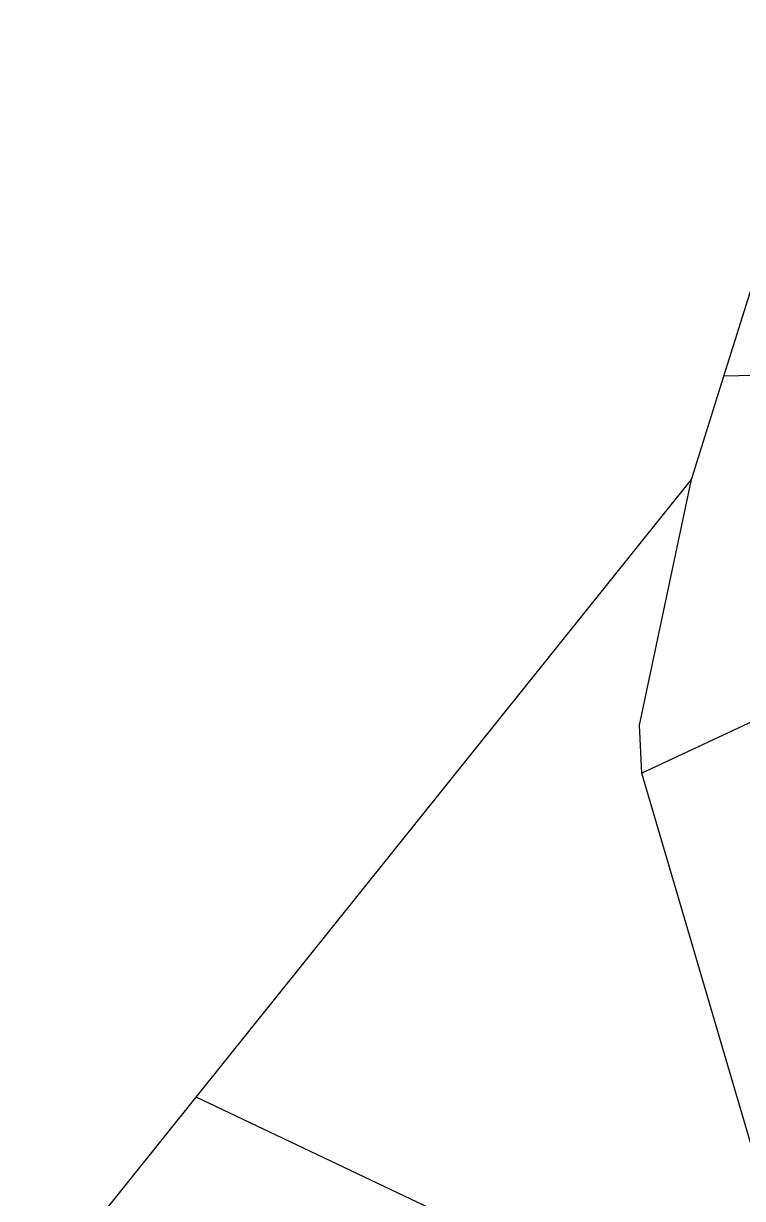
# Model space of a CAD drawing. Header units: metres. Extents: x 286068 to 287358, y 2005630 to 2007098.
# Drawn here: x 286418.6 to 286485.4, y 2006451.3 to 2006560.3 of the extents above; entities that cross this region are included whole.
import ezdxf

# ---------------------------------------------------------------- set-up
doc = ezdxf.new("R2010")
doc.units = ezdxf.units.M
doc.layers.add('POLY_PARCEL', color=6, linetype='Continuous')
doc.layers.add('V_BOUND_LINE', color=7, linetype='Continuous')

msp = doc.modelspace()

# ---------------------------------------------------------------- linework, layer by layer
at = {"layer": 'POLY_PARCEL'}
for p, q in [((286509.58, 2006528.22), (286483.66, 2006527.6)), ((286475.81, 2006495.18), (286480.65, 2006518)), ((286491.12, 2006497.81), (286476.03, 2006490.73)), ((286476.03, 2006490.73), (286475.81, 2006495.18)), ((286499.64, 2006410.45), (286476.03, 2006490.73)), ((286461.7, 2006447.82), (286434.65, 2006460.67))]:
    msp.add_line(p, q, dxfattribs=at)
at = {"layer": 'V_BOUND_LINE'}
for p, q in [((286483.66, 2006527.6), (286493.91, 2006560.34)), ((286480.65, 2006518), (286483.66, 2006527.6)), ((286434.65, 2006460.67), (286480.65, 2006518)), ((286418.62, 2006440.69), (286434.65, 2006460.67))]:
    msp.add_line(p, q, dxfattribs=at)

doc.saveas('drawing.dxf')
